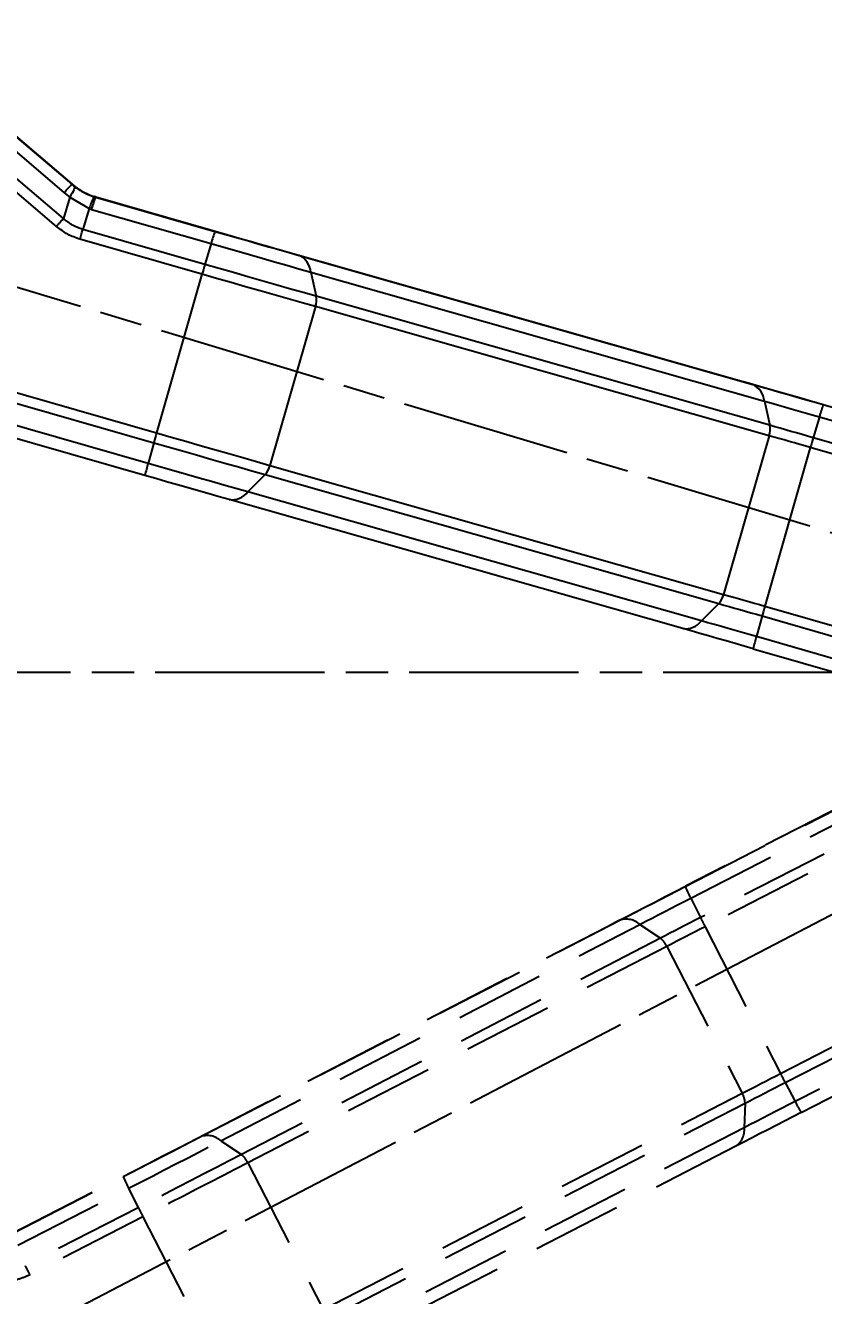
# Model space of a CAD drawing. Header units: millimetres. Extents: x 2642 to 4256, y 821 to 2003.
# Drawn here: x 4002.7 to 4059.3, y 1103.1 to 1193.2 of the extents above; entities that cross this region are included whole.
import ezdxf

# ---------------------------------------------------------------- set-up
doc = ezdxf.new("R2010")
doc.units = ezdxf.units.MM
doc.linetypes.add('AM_ISO08W050', pattern=[18, 12, -1.5, 3, -1.5])
doc.linetypes.add('HIDDEN', pattern=[9.525, 6.35, -3.175])
for name, color, linetype, lineweight in [('AM_5', 3, 'Continuous', 25), ('AM_7', 4, 'AM_ISO08W050', 25), ('标注', 3, 'Continuous', 13)]:
    doc.layers.add(name, color=color, linetype=linetype, lineweight=lineweight)
doc.styles.add('SLDTEXTSTYLE1', font='txt.shx', dxfattribs={"width": 0.7, "bigfont": 'gbcbig.shx'})
doc.dimstyles.new('SLDDIMSTYLE12$0', dxfattribs={"dimtxt": 12, "dimasz": 10, "dimexe": 0, "dimexo": 0.0625, "dimgap": 0.875, "dimtad": 1, "dimdec": 1, "dimlfac": 1.8, "dimrnd": 1e-09, "dimzin": 12, "dimdsep": 46, "dimtxsty": 'SLDTEXTSTYLE1', "dimcen": 0.09, "dimdle": 8.16, "dimclrd": 3, "dimclre": 3, "dimadec": 0, "dimazin": 3, "dimtfac": 1, "dimtdec": 1, "dimtofl": 0, "dimtmove": 0, "dimatfit": 3, "dimfxl": 0, "dimfrac": 2, "dimtolj": 1, "dimlwd": 5, "dimlwe": 5, "dimarcsym": 0})
doc.dimstyles.new('SLDDIMSTYLE12$2', dxfattribs={"dimtxt": 12, "dimasz": 10, "dimexe": 0, "dimexo": 0.0625, "dimgap": 0.875, "dimtad": 1, "dimdec": 1, "dimlfac": 1.8, "dimrnd": 1e-09, "dimzin": 12, "dimdsep": 46, "dimtxsty": 'SLDTEXTSTYLE1', "dimcen": 0.09, "dimdle": 8.16, "dimclrd": 3, "dimclre": 3, "dimadec": 0, "dimazin": 3, "dimtfac": 1, "dimtdec": 1, "dimtofl": 0, "dimtmove": 0, "dimatfit": 3, "dimfxl": 0, "dimfrac": 2, "dimtolj": 1, "dimlwd": 5, "dimlwe": 5, "dimarcsym": 0})

# ---------------------------------------------------------------- blocks, each defined once
blk = doc.blocks.new('*D22')
at = {"layer": 'Defpoints', "color": 0, "transparency": 16777216}
for p in [(3849.351, 1220.593), (3850.487, 1155.733), (4092.766, 1147.28), (4092.766, 1147.28), (3867.475, 1029.86)]:
    blk.add_point(p, dxfattribs=at)
at = {"layer": '标注', "color": 3, "linetype": 'Continuous', "lineweight": 5, "transparency": 16777216}
blk.add_arc((4092.766, 1147.28), 242.426, 165.60197, 205.16456, dxfattribs=at)
at = {"layer": '标注', "color": 3, "transparency": 16777216}
for points in [[(3856.349, 1208.008), (3859.559, 1207.113), (3860.64, 1217.193)], [(3874.842, 1044.935), (3871.855, 1043.456), (3877.786, 1035.234)]]:
    blk.add_solid(points, dxfattribs=at)
at = {"layer": '标注', "color": 0, "transparency": 16777216, "insert": (3857.258, 1125.087), "char_height": 10, "attachment_point": 5, "rotation": 275.38327, "style": 'SLDTEXTSTYLE1'}
blk.add_mtext('\\A1;60%%D', dxfattribs=at)
blk = doc.blocks.new('*D23')
at = {"layer": 'AM_5', "color": 3, "linetype": 'Continuous', "lineweight": 5, "transparency": 16777216}
blk.add_arc((4092.649, 1147.309), 212.858, 165.92914, 177.30801, dxfattribs=at)
at = {"layer": 'AM_5', "color": 3, "transparency": 16777216}
for points in [[(3884.571, 1199.503), (3887.784, 1198.616), (3888.836, 1208.7)], [(3881.692, 1157.267), (3878.36, 1157.345), (3879.791, 1147.309)]]:
    blk.add_solid(points, dxfattribs=at)
at = {"layer": 'Defpoints', "color": 0, "transparency": 16777216}
for p in [(3849.351, 1220.593), (3883.827, 1188.563), (3863.992, 1147.309), (4092.754, 1147.277), (4095.902, 1147.309)]:
    blk.add_point(p, dxfattribs=at)
at = {"layer": 'AM_5', "color": 0, "transparency": 16777216, "insert": (3875.263, 1179.338), "char_height": 12, "attachment_point": 5, "rotation": 81.61858, "style": 'SLDTEXTSTYLE1'}
blk.add_mtext('\\A1;15%%D', dxfattribs=at)
blk = doc.blocks.new('*D24')
at = {"layer": 'AM_5', "color": 3, "linetype": 'Continuous', "lineweight": 5, "transparency": 16777216}
for p, q in [((3903.338, 1205.353), (3913.353, 1238.605)), ((4093.389, 1184.38), (3922.928, 1235.721))]:
    blk.add_line(p, q, dxfattribs=at)
at = {"layer": 'AM_5', "color": 3, "lineweight": 5, "transparency": 16777216}
blk.add_line((4092.685, 1147.369), (4102.964, 1181.496), dxfattribs=at)
at = {"layer": 'AM_5', "color": 3, "transparency": 16777216}
for points in [[(3923.408, 1237.317), (3922.447, 1234.125), (3913.353, 1238.605)], [(4093.87, 1185.976), (4092.908, 1182.784), (4102.964, 1181.496)]]:
    blk.add_solid(points, dxfattribs=at)
at = {"layer": 'Defpoints', "color": 0, "transparency": 16777216}
for p in [(3913.353, 1238.605), (3903.319, 1205.293), (4092.667, 1147.309)]:
    blk.add_point(p, dxfattribs=at)
at = {"layer": 'AM_5', "color": 0, "transparency": 16777216, "insert": (4008.319, 1217.182), "char_height": 12, "attachment_point": 5, "rotation": 343.23837, "style": 'SLDTEXTSTYLE1'}
blk.add_mtext('\\A1;225', dxfattribs=at)

msp = doc.modelspace()

# ---------------------------------------------------------------- linework, layer by layer
at = {"color": 7, "linetype": 'Continuous', "lineweight": 25}
for p, q in [((3909.921, 1193.543), (4011.987, 1164.274)), ((3909.726, 1192.852), (4011.792, 1163.583)), ((4011.39, 1162.116), (3908.719, 1191.559)), ((4011.169, 1161.257), (3908.498, 1190.7)), ((4000.464, 1185.536), (4005.441, 1181.29)), ((4000.997, 1186.137), (4005.974, 1181.892)), ((4001.023, 1186.143), (4006.001, 1181.897)), ((4005.385, 1179.468), (4000.018, 1184.046)), ((4004.899, 1178.902), (3999.531, 1183.48)), ((4005.974, 1181.892), (4006.001, 1181.897)), ((4006.001, 1181.897), (4006.198, 1181.738)), ((4005.836, 1180.973), (4005.385, 1179.468)), ((4005.441, 1181.29), (4005.836, 1180.973)), ((4005.836, 1180.973), (4007.206, 1180.171)), ((4007.68, 1180.995), (4007.592, 1181.021)), ((4007.592, 1181.021), (4007.679, 1180.995)), ((4007.656, 1180.99), (4007.679, 1180.995)), ((4007.656, 1180.99), (4016.13, 1178.56)), ((4007.679, 1180.995), (4016.154, 1178.565)), ((4007.206, 1180.171), (4006.763, 1178.694)), ((4007.206, 1180.171), (4007.381, 1180.119)), ((4007.381, 1180.119), (4015.855, 1177.689)), ((4015.413, 1176.214), (4006.763, 1178.694)), ((4015.211, 1175.521), (4006.562, 1178.001)), ((4015.855, 1177.689), (4015.413, 1176.214)), ((4021.152, 1177.137), (4053.3, 1167.996)), ((4022.103, 1176.854), (4054.251, 1167.712)), ((4015.211, 1175.521), (4011.987, 1164.274)), ((4022.925, 1175.67), (4023.312, 1173.958)), ((4022.925, 1175.67), (4055.073, 1166.528)), ((4055.46, 1164.816), (4023.312, 1173.958)), ((4023.256, 1173.223), (4020.031, 1161.976)), ((4055.404, 1164.081), (4023.256, 1173.223)), ((4055.073, 1166.528), (4055.46, 1164.816)), ((4059.248, 1166.284), (4078.284, 1160.826)), ((4058.974, 1165.414), (4058.532, 1163.939)), ((4058.974, 1165.414), (4079.143, 1159.63)), ((4055.404, 1164.081), (4052.18, 1152.834)), ((4080.258, 1157.708), (4058.532, 1163.939)), ((4011.792, 1163.583), (4011.39, 1162.116)), ((4058.33, 1163.246), (4055.105, 1151.999)), ((4075.357, 1158.363), (4058.33, 1163.246)), ((4020.031, 1161.976), (4052.18, 1152.834)), ((4019.69, 1161.327), (4018.46, 1160.097)), ((4019.69, 1161.327), (4051.838, 1152.185)), ((4049.29, 1150.409), (4017.142, 1159.551)), ((4050.608, 1150.955), (4018.46, 1160.097)), ((4051.838, 1152.185), (4050.608, 1150.955)), ((4054.91, 1151.308), (4054.509, 1149.841)), ((4054.91, 1151.308), (4076.637, 1145.077)), ((4055.105, 1151.999), (4072.132, 1147.116)), ((4074.678, 1144.057), (4054.509, 1149.841)), ((4054.287, 1148.982), (4073.334, 1143.52))]:
    msp.add_line(p, q, dxfattribs=at)
at = {"color": 7, "linetype": 'HIDDEN', "lineweight": 25}
for p, q in [((4049.458, 1132.132), (4067.074, 1141.177)), ((4049.853, 1131.308), (4067.33, 1140.282)), ((4067.789, 1138.787), (4050.54, 1129.93)), ((4060.771, 1137.954), (4049.472, 1132.152)), ((4066.625, 1137.378), (4050.867, 1129.287)), ((4049.853, 1131.308), (4050.54, 1129.93)), ((4015.139, 1114.42), (4044.837, 1129.753)), ((4014.251, 1113.976), (4043.949, 1129.309)), ((4016.549, 1114.119), (4046.247, 1129.452)), ((4046.247, 1129.452), (4047.7, 1128.468)), ((4050.867, 1129.287), (4056.212, 1118.879)), ((4047.7, 1128.468), (4018.002, 1113.135)), ((4048.162, 1127.894), (4018.464, 1112.562)), ((4048.162, 1127.894), (4053.507, 1117.487)), ((4056.212, 1118.879), (4071.969, 1126.97)), ((4056.543, 1118.242), (4075.012, 1127.725)), ((4075.919, 1126.482), (4057.254, 1116.898)), ((4057.68, 1116.12), (4075.307, 1125.17)), ((4056.543, 1118.242), (4057.254, 1116.898)), ((4023.809, 1102.154), (4053.507, 1117.487)), ((4024.005, 1101.447), (4053.703, 1116.78)), ((4053.703, 1116.78), (4053.647, 1115.041)), ((4053.647, 1115.041), (4023.949, 1099.708)), ((4016.549, 1114.119), (4018.002, 1113.135)), ((4053.059, 1113.741), (4023.361, 1098.408)), ((4018.464, 1112.562), (4023.809, 1102.154)), ((4001.773, 1107.55), (4009.616, 1111.577)), ((4001.787, 1107.57), (4009.63, 1111.597)), ((4002.169, 1106.726), (4010.012, 1110.754)), ((4010.012, 1110.754), (4010.699, 1109.375)), ((4010.699, 1109.375), (4002.694, 1105.265)), ((4011.026, 1108.732), (4003.021, 1104.622)), ((4011.026, 1108.732), (4016.37, 1098.324))]:
    msp.add_line(p, q, dxfattribs=at)
at = {"color": 7, "linetype": 'Continuous', "lineweight": 25, "flags": 128}
for points in [[(4016.13, 1178.56), (4016.899, 1178.339), (4017.666, 1178.12), (4018.429, 1177.902), (4019.185, 1177.685), (4019.933, 1177.472), (4020.67, 1177.262), (4021.394, 1177.055), (4022.103, 1176.854)], [(4016.154, 1178.565), (4016.797, 1178.38), (4017.439, 1178.197), (4018.077, 1178.014), (4018.71, 1177.833), (4019.336, 1177.655), (4019.953, 1177.479), (4020.558, 1177.306), (4021.152, 1177.137)], [(4015.855, 1177.689), (4016.765, 1177.428), (4017.673, 1177.168), (4018.576, 1176.91), (4019.471, 1176.654), (4020.357, 1176.401), (4021.229, 1176.152), (4022.086, 1175.908), (4022.925, 1175.67)], [(4023.256, 1173.223), (4022.301, 1173.495), (4021.326, 1173.772), (4020.334, 1174.056), (4019.326, 1174.343), (4018.307, 1174.634), (4017.28, 1174.928), (4016.247, 1175.224), (4015.211, 1175.521)], [(4023.312, 1173.958), (4022.375, 1174.224), (4021.417, 1174.497), (4020.442, 1174.775), (4019.453, 1175.057), (4018.453, 1175.343), (4017.444, 1175.632), (4016.43, 1175.922), (4015.413, 1176.214)], [(4053.3, 1167.996), (4054.009, 1167.794), (4054.733, 1167.588), (4055.47, 1167.377), (4056.217, 1167.164), (4056.974, 1166.948), (4057.737, 1166.73), (4058.504, 1166.51), (4059.272, 1166.29)], [(4054.251, 1167.712), (4054.844, 1167.543), (4055.45, 1167.371), (4056.067, 1167.195), (4056.692, 1167.016), (4057.325, 1166.835), (4057.964, 1166.653), (4058.605, 1166.469), (4059.248, 1166.284)], [(4055.073, 1166.528), (4055.536, 1166.396), (4056.009, 1166.261), (4056.49, 1166.124), (4056.979, 1165.985), (4057.473, 1165.843), (4057.971, 1165.701), (4058.472, 1165.557), (4058.974, 1165.414)], [(4058.532, 1163.939), (4058.136, 1164.052), (4057.742, 1164.165), (4057.35, 1164.277), (4056.961, 1164.388), (4056.576, 1164.498), (4056.197, 1164.606), (4055.825, 1164.712), (4055.46, 1164.816)], [(4011.987, 1164.274), (4013.022, 1163.977), (4014.055, 1163.682), (4015.083, 1163.388), (4016.102, 1163.096), (4017.109, 1162.809), (4018.102, 1162.526), (4019.077, 1162.248), (4020.031, 1161.976)], [(4058.33, 1163.246), (4057.953, 1163.354), (4057.577, 1163.461), (4057.204, 1163.568), (4056.833, 1163.674), (4056.467, 1163.778), (4056.106, 1163.881), (4055.751, 1163.982), (4055.404, 1164.081)], [(4011.792, 1163.583), (4012.809, 1163.291), (4013.823, 1163.001), (4014.832, 1162.712), (4015.832, 1162.427), (4016.821, 1162.144), (4017.796, 1161.866), (4018.753, 1161.594), (4019.69, 1161.327)], [(4018.46, 1160.097), (4017.621, 1160.336), (4016.764, 1160.58), (4015.892, 1160.829), (4015.007, 1161.081), (4014.111, 1161.337), (4013.208, 1161.596), (4012.3, 1161.856), (4011.39, 1162.116)], [(4017.142, 1159.551), (4016.433, 1159.753), (4015.709, 1159.959), (4014.972, 1160.169), (4014.224, 1160.383), (4013.468, 1160.599), (4012.705, 1160.817), (4011.938, 1161.037), (4011.169, 1161.257)], [(4051.838, 1152.185), (4052.203, 1152.081), (4052.575, 1151.975), (4052.954, 1151.867), (4053.339, 1151.757), (4053.728, 1151.646), (4054.12, 1151.534), (4054.515, 1151.421), (4054.91, 1151.308)], [(4052.18, 1152.834), (4052.527, 1152.736), (4052.881, 1152.635), (4053.242, 1152.532), (4053.609, 1152.427), (4053.979, 1152.321), (4054.353, 1152.214), (4054.728, 1152.107), (4055.105, 1151.999)], [(4054.287, 1148.982), (4053.644, 1149.166), (4053.002, 1149.35), (4052.364, 1149.533), (4051.731, 1149.713), (4051.106, 1149.892), (4050.489, 1150.068), (4049.883, 1150.241), (4049.29, 1150.409)], [(4054.509, 1149.841), (4054.007, 1149.985), (4053.506, 1150.129), (4053.008, 1150.271), (4052.514, 1150.412), (4052.025, 1150.552), (4051.544, 1150.689), (4051.071, 1150.824), (4050.608, 1150.955)]]:
    msp.add_lwpolyline(points, dxfattribs=at)
at = {"color": 7, "linetype": 'HIDDEN', "lineweight": 25, "flags": 128}
for points in [[(4043.949, 1129.309), (4044.604, 1129.647), (4045.273, 1129.992), (4045.954, 1130.343), (4046.646, 1130.699), (4047.345, 1131.059), (4048.051, 1131.422), (4048.76, 1131.786), (4049.472, 1132.152)], [(4044.837, 1129.753), (4045.385, 1130.035), (4045.945, 1130.324), (4046.515, 1130.618), (4047.093, 1130.916), (4047.678, 1131.217), (4048.269, 1131.521), (4048.863, 1131.826), (4049.458, 1132.132)], [(4046.247, 1129.452), (4046.674, 1129.672), (4047.111, 1129.898), (4047.556, 1130.127), (4048.008, 1130.36), (4048.465, 1130.595), (4048.925, 1130.832), (4049.389, 1131.07), (4049.853, 1131.308)], [(4050.54, 1129.93), (4050.175, 1129.742), (4049.81, 1129.555), (4049.447, 1129.368), (4049.087, 1129.183), (4048.731, 1129), (4048.381, 1128.819), (4048.037, 1128.642), (4047.7, 1128.468)], [(4050.867, 1129.287), (4050.519, 1129.108), (4050.171, 1128.929), (4049.826, 1128.752), (4049.483, 1128.575), (4049.144, 1128.401), (4048.811, 1128.229), (4048.483, 1128.06), (4048.162, 1127.894)], [(4053.507, 1117.487), (4053.828, 1117.652), (4054.155, 1117.821), (4054.489, 1117.993), (4054.828, 1118.168), (4055.17, 1118.344), (4055.516, 1118.522), (4055.864, 1118.7), (4056.212, 1118.879)], [(4053.703, 1116.78), (4054.04, 1116.953), (4054.384, 1117.131), (4054.734, 1117.311), (4055.09, 1117.494), (4055.449, 1117.68), (4055.812, 1117.866), (4056.177, 1118.054), (4056.543, 1118.242)], [(4057.68, 1116.12), (4057.085, 1115.814), (4056.491, 1115.509), (4055.901, 1115.205), (4055.316, 1114.904), (4054.737, 1114.606), (4054.167, 1114.312), (4053.607, 1114.024), (4053.059, 1113.741)], [(4057.254, 1116.898), (4056.789, 1116.659), (4056.326, 1116.421), (4055.865, 1116.184), (4055.408, 1115.949), (4054.957, 1115.716), (4054.512, 1115.487), (4054.075, 1115.262), (4053.647, 1115.041)], [(4009.616, 1111.577), (4010.327, 1111.942), (4011.037, 1112.307), (4011.743, 1112.67), (4012.442, 1113.03), (4013.133, 1113.386), (4013.815, 1113.737), (4014.484, 1114.082), (4015.139, 1114.42)], [(4009.63, 1111.597), (4010.225, 1111.902), (4010.819, 1112.208), (4011.409, 1112.511), (4011.995, 1112.812), (4012.573, 1113.11), (4013.143, 1113.404), (4013.703, 1113.693), (4014.251, 1113.976)], [(4010.012, 1110.754), (4010.854, 1111.186), (4011.693, 1111.618), (4012.529, 1112.047), (4013.357, 1112.473), (4014.175, 1112.895), (4014.981, 1113.31), (4015.773, 1113.719), (4016.549, 1114.119)], [(4018.002, 1113.135), (4017.136, 1112.688), (4016.251, 1112.232), (4015.35, 1111.768), (4014.436, 1111.297), (4013.511, 1110.821), (4012.578, 1110.341), (4011.639, 1109.859), (4010.699, 1109.375)], [(4018.464, 1112.562), (4017.582, 1112.106), (4016.681, 1111.642), (4015.763, 1111.169), (4014.832, 1110.689), (4013.89, 1110.204), (4012.939, 1109.715), (4011.984, 1109.224), (4011.026, 1108.732)]]:
    msp.add_lwpolyline(points, dxfattribs=at)
at = {"color": 7, "linetype": 'Continuous', "lineweight": 25}
for centre, radius, start, end in [((4017.677, 1170.972), 16.006, 136.98231, 139.86093), ((4019.922, 1176.64), 13.015, 160.47233, 164.49361), ((4028.396, 1174.209), 13.015, 160.47233, 164.49361), ((4021.476, 1175.541), 1.455, 5.07762, 64.46165), ((4079.765, 1157.075), 67.137, 163.43713, 164.05307), ((4021.752, 1173.707), 1.58, 342.17658, 9.14397), ((4053.624, 1166.399), 1.455, 5.07766, 64.46203), ((4071.514, 1161.934), 13.015, 160.47228, 164.49364), ((4053.9, 1164.565), 1.58, 342.17656, 9.14413), ((4075.549, 1145.985), 66.141, 163.94748, 164.56969), ((4122.882, 1144.8), 67.136, 163.43713, 164.05307), ((4022.654, 1158.759), 11.754, 163.40044, 167.7271), ((4018.518, 1162.357), 1.56, 318.69224, 345.8928), ((4017.333, 1160.954), 1.416, 262.23993, 322.75953), ((4050.667, 1153.215), 1.56, 318.69201, 345.89284), ((4118.667, 1133.71), 66.141, 163.94748, 164.5697), ((4049.481, 1151.812), 1.416, 262.23993, 322.75953), ((4065.772, 1146.483), 11.754, 163.40041, 167.72716)]:
    msp.add_arc(centre, radius, start, end, dxfattribs=at)
at = {"color": 7, "linetype": 'HIDDEN', "lineweight": 25}
for centre, radius, start, end in [((4061.379, 1137.353), 13.015, 203.65312, 207.67448), ((4045.278, 1128.366), 1.455, 48.2585, 107.64287), ((4110.561, 1160.01), 67.136, 206.61797, 207.23391), ((4046.735, 1127.218), 1.58, 25.3574, 52.32497), ((4115.076, 1149.038), 66.141, 207.12832, 207.75054), ((4052.144, 1116.729), 1.56, 1.87285, 29.07368), ((4067.765, 1122.157), 11.754, 206.58125, 210.908), ((4015.58, 1113.033), 1.455, 48.25846, 107.64249), ((4052.239, 1114.894), 1.416, 305.42077, 5.94037), ((4017.036, 1111.885), 1.58, 25.35742, 52.32481), ((4021.538, 1116.798), 13.015, 203.65317, 207.67445), ((4070.72, 1139.455), 67.137, 206.61798, 207.23391)]:
    msp.add_arc(centre, radius, start, end, dxfattribs=at)
at = {"color": 7, "linetype": 'Continuous', "lineweight": 25}
for points, knots in [([(4005.974, 1181.892), (4006.011, 1181.861), (4006.076, 1181.807), (4006.142, 1181.756), (4006.172, 1181.733)], [0, 0, 0, 0, 0.557672, 1, 1, 1, 1]), ([(4006.172, 1181.733), (4006.176, 1181.681), (4006.184, 1181.578), (4005.951, 1181.174), (4005.836, 1180.973)], [0, 0, 0, 0, 0.500804, 1, 1, 1, 1]), ([(4006.172, 1181.733), (4006.392, 1181.581), (4006.824, 1181.282), (4007.323, 1181.104), (4007.568, 1181.016)], [0, 0, 0, 0, 0.508316, 1, 1, 1, 1]), ([(4006.198, 1181.738), (4006.417, 1181.586), (4006.847, 1181.287), (4007.347, 1181.109), (4007.592, 1181.021)], [0, 0, 0, 0, 0.5080063, 1, 1, 1, 1]), ([(4007.568, 1181.016), (4007.539, 1180.98), (4007.48, 1180.908), (4007.298, 1180.417), (4007.206, 1180.171)], [0, 0, 0, 0, 0.5, 1, 1, 1, 1]), ([(4007.568, 1181.016), (4007.585, 1181.011), (4007.614, 1181.002), (4007.643, 1180.994), (4007.656, 1180.99)], [0, 0, 0, 0, 0.560146, 1, 1, 1, 1]), ([(4006.763, 1178.694), (4006.516, 1178.782), (4006.012, 1178.961), (4005.596, 1179.297), (4005.385, 1179.468)], [0, 0, 0, 0, 0.491499, 1, 1, 1, 1]), ([(4006.562, 1178.001), (4006.266, 1178.104), (4005.663, 1178.314), (4005.157, 1178.703), (4004.899, 1178.902)], [0, 0, 0, 0, 0.490293, 1, 1, 1, 1])]:
    msp.add_open_spline(points, degree=3, knots=knots, dxfattribs=at)
for points in [[(4004.899, 1178.902), (4004.946, 1178.957), (4005.041, 1179.068), (4005.175, 1179.224), (4005.295, 1179.364), (4005.355, 1179.433), (4005.385, 1179.468)], [(4006.562, 1178.001), (4006.581, 1178.068), (4006.619, 1178.202), (4006.674, 1178.391), (4006.724, 1178.563), (4006.751, 1178.65), (4006.764, 1178.694)]]:
    msp.add_open_spline(points, degree=3, dxfattribs=at)
at = {"color": 7, "linetype": 'HIDDEN', "lineweight": 25}
msp.add_open_spline([(4003.021, 1104.622), (4002.989, 1104.684), (4002.925, 1104.808), (4002.836, 1104.983), (4002.755, 1105.143), (4002.714, 1105.224), (4002.694, 1105.265)], degree=3, dxfattribs=at)
msp.add_open_spline([(4003.021, 1104.622), (4002.735, 1104.495), (4002.151, 1104.235), (4001.516, 1104.172), (4001.192, 1104.14)], degree=3, knots=[0, 0, 0, 0, 0.490293, 1, 1, 1, 1], dxfattribs=at)
at = {"layer": 'AM_7'}
for p, q in [((4092.766, 1147.28), (3849.351, 1220.593)), ((4095.902, 1147.309), (3863.992, 1147.309)), ((4092.766, 1147.28), (3867.475, 1029.86))]:
    msp.add_line(p, q, dxfattribs=at)

# ---------------------------------------------------------------- dimensions: what is measured, and where the dimension line sits
at = {"layer": 'AM_5'}
dim = msp.add_linear_dim(base=(3913.353, 1238.605), p1=(4092.667, 1147.309), p2=(3903.319, 1205.293), angle=163.23837, text='225', dimstyle='SLDDIMSTYLE12$0', override={"dimlfac": 1, "dimpost": ''}, dxfattribs=at)
dim.commit()
dim.dimension.update_dxf_attribs({"geometry": '*D24', "text_midpoint": (4006.337, 1210.599), "dimtype": 160})
dim = msp.add_angular_dim_2l(base=(3883.827, 1188.563), line1=((4092.754, 1147.277), (3849.351, 1220.593)), line2=((4095.902, 1147.309), (3863.992, 1147.309)), text='15%%D', dimstyle='SLDDIMSTYLE12$2', override={"dimlfac": 1}, dxfattribs=at)
dim.commit()
dim.dimension.update_dxf_attribs({"geometry": '*D23', "text_midpoint": (3875.263, 1179.338)})
at = {"layer": '标注'}
dim = msp.add_angular_dim_2l(base=(3850.487, 1155.733), line1=((4092.766, 1147.28), (3849.351, 1220.593)), line2=((4092.766, 1147.28), (3867.475, 1029.86)), text='60%%D', dimstyle='SLDDIMSTYLE12$2', override={"dimtxt": 10, "dimadec": 3, "dimtdec": 3, "dimtzin": 0}, dxfattribs=at)
dim.commit()
dim.dimension.update_dxf_attribs({"geometry": '*D22', "text_midpoint": (3857.258, 1125.087)})

doc.saveas('drawing.dxf')
